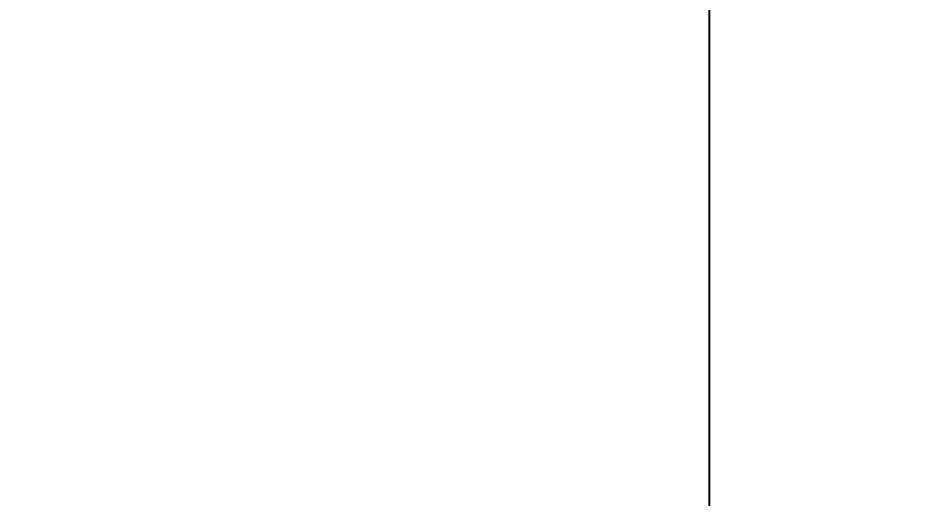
# Model space of a CAD drawing. Header units: millimetres. Extents: x 3724 to 4565, y 1133 to 1727.
# Drawn here: x 4340.54 to 4357.63, y 1269.83 to 1279.05 of the extents above; entities that cross this region are included whole.
import ezdxf

# ---------------------------------------------------------------- set-up
doc = ezdxf.new("R2010")
doc.units = ezdxf.units.MM
doc.layers.add('DIM', color=3, linetype='Continuous')
doc.styles.get("Standard").update_dxf_attribs({"font": 'arial.ttf'})
doc.dimstyles.new('사본 ISO-25', dxfattribs={"dimtxt": 7, "dimasz": 7, "dimexe": 1.25, "dimexo": 0.625, "dimtad": 1, "dimtih": 1, "dimtoh": 1, "dimdec": 1, "dimdsep": 46, "dimtxsty": 'Standard', "dimcen": 2.5, "dimclrd": 3, "dimclre": 3, "dimclrt": 4, "dimadec": 0, "dimazin": 0, "dimtfac": 1, "dimtdec": 1, "dimtmove": 0, "dimatfit": 3, "dimfxl": 1, "dimarcsym": 0})

# ---------------------------------------------------------------- blocks, each defined once
blk = doc.blocks.new('*D17')
at = {"layer": 'Defpoints', "color": 0, "transparency": 16777216}
for p in [(4395.584, 1580.695), (4366.544, 1565.967), (4397.079, 1553.795), (4366.544, 1500.907), (4366.544, 1272.715)]:
    blk.add_point(p, dxfattribs=at)
at = {"layer": 'DIM', "color": 3, "lineweight": -2, "transparency": 16777216}
for p, q in [((4366.544, 1566.592), (4366.544, 1587.066)), ((4397.391, 1554.336), (4409.623, 1575.523))]:
    blk.add_line(p, q, dxfattribs=at)
for start, end in [(85.30701, 90), (94.72485, 99.41785), (80.17613, 85.27515), (64.72485, 69.69497), (60, 64.69299), (50.58215, 55.27515)]:
    blk.add_arc((4366.544, 1500.907), 84.909, start, end, dxfattribs=at)
at = {"layer": 'DIM', "color": 3, "transparency": 16777216}
for points in [[(4359.501, 1586.693), (4359.598, 1584.362), (4366.544, 1585.816)], [(4414.287, 1569.708), (4415.536, 1571.679), (4408.998, 1574.44)]]:
    blk.add_solid(points, dxfattribs=at)
at = {"layer": 'DIM', "color": 4, "transparency": 16777216, "insert": (4388.52, 1582.923), "char_height": 7, "attachment_point": 5}
blk.add_mtext('30°', dxfattribs=at)
blk = doc.blocks.new('*D20')
at = {"layer": 'Defpoints', "color": 0, "transparency": 16777216}
for p in [(4207.753, 1582), (4366.544, 1565.967), (4243.876, 1500.697), (4114.372, 1325.439), (4366.544, 1190.159)]:
    blk.add_point(p, dxfattribs=at)
at = {"layer": 'DIM', "color": 3, "lineweight": -2, "transparency": 16777216}
for start, end in [(250.75402, 259.02218), (260.97489, 269.24598)]:
    blk.add_arc((4366.544, 2018.275), 531.915, start, end, dxfattribs=at)
at = {"layer": 'DIM', "color": 3, "transparency": 16777216}
for points in [[(4190.82, 1514.988), (4191.603, 1517.186), (4184.618, 1518.438)], [(4359.551, 1487.572), (4359.536, 1485.239), (4366.544, 1486.359)]]:
    blk.add_solid(points, dxfattribs=at)
at = {"layer": 'DIM', "color": 4, "transparency": 16777216, "insert": (4274.177, 1494.44), "char_height": 7, "attachment_point": 5}
blk.add_mtext('20°', dxfattribs=at)

msp = doc.modelspace()

# ---------------------------------------------------------------- linework, layer by layer
at = {"extrusion": (0, 1, 0)}
msp.add_line((4353.801, 1229.555), (4353.801, 1283.907), dxfattribs=at)

# ---------------------------------------------------------------- dimensions: what is measured, and where the dimension line sits
at = {"layer": 'DIM'}
for base, line1, line2, override, picture, middle in [((4395.584, 1580.695), ((4366.544, 1272.715), (4366.544, 1565.967)), ((4366.544, 1500.907), (4397.079, 1553.795)), {"dimtad": 0}, '*D17', (4388.52, 1582.923)), ((4243.876, 1500.697), ((4207.753, 1582), (4114.372, 1325.439)), ((4366.544, 1190.159), (4366.544, 1565.967)), {"dimgap": 2, "dimtad": 0}, '*D20', (4274.177, 1494.44))]:
    dim = msp.add_angular_dim_2l(base=base, line1=line1, line2=line2, dimstyle='사본 ISO-25', override=override, dxfattribs=at)
    dim.commit()
    dim.dimension.update_dxf_attribs({"geometry": picture, "text_midpoint": middle})

doc.saveas('drawing.dxf')
